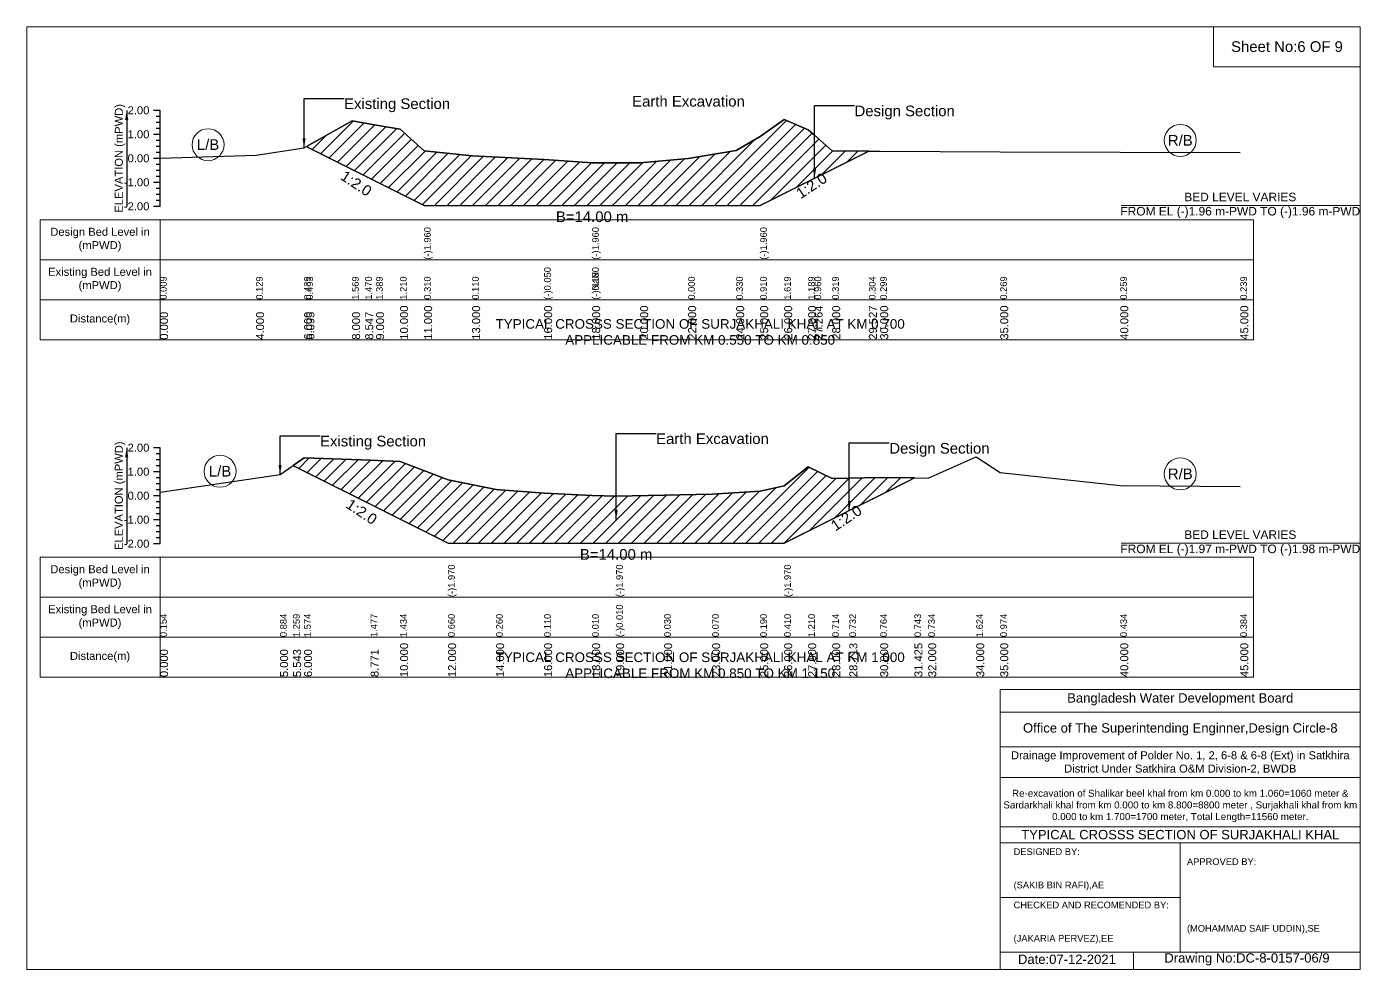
# Model space of a CAD drawing. Header units: inches. Extents: x 93000 to 506000, y -4242 to 0.
# Drawn here: x 470000 to 476000, y -4242 to 0 of the extents above; entities that cross this region are included whole.
import ezdxf

# ---------------------------------------------------------------- set-up
doc = ezdxf.new("R2010")
doc.units = ezdxf.units.IN
doc.header["$LTSCALE"] = 7
doc.header["$MEASUREMENT"] = 0
doc.linetypes.add('DASHED', pattern=[0.75, 0.5, -0.25])
for name, color, linetype, lineweight in [('Cross section Data Border', 7, 'Continuous', 9), ('Cross Section Labels', 7, 'Continuous', 9), ('Design_Bed_Level for Xsection', 7, 'DASHED', 25), ('Existing_Bed_Level for Xsection', 7, 'Continuous', 25), ('Long Section Labels', 7, 'Continuous', 9)]:
    doc.layers.add(name, color=color, linetype=linetype, lineweight=lineweight)
doc.styles.get("Standard").update_dxf_attribs({"font": 'arial.ttf'})
doc.dimstyles.get("Standard").update_dxf_attribs({"dimtxt": 0.18, "dimasz": 0.18, "dimexe": 0.18, "dimexo": 0.0625, "dimgap": 0.09, "dimtad": 0, "dimtih": 1, "dimtoh": 1, "dimdec": 4, "dimzin": 0, "dimdsep": 46, "dimtxsty": 'Standard', "dimcen": 0.09, "dimadec": 0, "dimazin": 0, "dimtfac": 1, "dimtdec": 4, "dimtofl": 0, "dimtmove": 0, "dimatfit": 3, "dimfxl": 1, "dimtolj": 1, "dimtzin": 0, "dimarcsym": 0})

msp = doc.modelspace()

# ---------------------------------------------------------------- hatches: boundary and pattern name
at = {"layer": 'Existing_Bed_Level for Xsection'}
h = msp.add_hatch(dxfattribs=at)
h.set_pattern_fill('ANSI31', color=256, scale=324, style=0)
h.paths.add_polyline_path([(471258.2, -539.4), (471464, -642.2), (471523.1, -671.8), (471572, -696.2), (471680, -750.2), (471788, -804.2), (472004, -804.2), (472328, -804.2), (472544, -804.2), (472760, -804.2), (472976, -804.2), (473192, -804.2), (473300, -804.2), (473408, -750.2), (473516, -696.2), (473544.5, -682), (473624, -642.2), (473789, -559.8), (473624, -558.1), (473544.5, -488.9), (473516, -464.1), (473408, -417.7), (473300, -494.3), (473192, -556.9), (472976, -592.6), (472760, -612), (472544, -612), (472328, -598), (472004, -580.7), (471788, -559.1), (471680, -461.9), (471572, -442.5), (471523.1, -433.7), (471464, -423.1)])
h = msp.add_hatch(dxfattribs=at)
h.set_pattern_fill('ANSI31', color=256, scale=324, style=0)
h.paths.add_polyline_path([(471198.6, -1975), (471248, -1999.7), (471547.3, -2149.3), (471680, -2215.7), (471896, -2323.7), (472112, -2323.7), (472328, -2323.7), (472544, -2323.7), (472652, -2323.7), (472868, -2323.7), (473084, -2323.7), (473300, -2323.7), (473408, -2323.7), (473516, -2269.7), (473624, -2215.7), (473701, -2177.2), (473840, -2107.7), (473993.9, -2030.7), (473840, -2028.4), (473701, -2031.9), (473624, -2033.8), (473516, -1980.2), (473408, -2066.6), (473300, -2090.4), (473084, -2103.4), (472868, -2107.7), (472652, -2112), (472544, -2109.8), (472328, -2099), (472112, -2082.8), (471896, -2039.6), (471680, -1956), (471547.3, -1951.4), (471248, -1940.9)])

# ---------------------------------------------------------------- linework, layer by layer
at = {"layer": 'Cross section Data Border'}
for points in [[(470000, 0), (476000, 0), (476000, -4242), (470000, -4242)], [(475340, 0), (476000, 0), (476000, -180), (475340, -180)], [(470060, -868.6), (475520, -868.6), (475520, -1408.6), (470060, -1408.6)], [(470060, -2386.9), (475520, -2386.9), (475520, -2926.9), (470060, -2926.9)]]:
    msp.add_lwpolyline(points, close=True, dxfattribs=at)
for points in [[(470600, -868.6), (470600, -1408.6)], [(470060, -1048.6), (475520, -1048.6)], [(470060, -1228.6), (475520, -1228.6)], [(470600, -2386.9), (470600, -2926.9)], [(470060, -2566.9), (475520, -2566.9)], [(470060, -2746.9), (475520, -2746.9)], [(474380, -4242), (474380, -2982), (476000, -2982)], [(474380, -3084), (476000, -3084)], [(474380, -3240), (476000, -3240)], [(474380, -3378), (476000, -3378)], [(474380, -3600), (476000, -3600)], [(474380, -3672), (476000, -3672)], [(475190, -3672), (475190, -4164)], [(474380, -3918), (475190, -3918)], [(474380, -4164), (476000, -4164)], [(474980, -4164), (474980, -4242)]]:
    msp.add_lwpolyline(points, dxfattribs=at)
at = {"layer": 'Cross Section Labels'}
for points in [[(474924.2, -804.2), (475995.8, -804.2)], [(474924.2, -2323.7), (475995.8, -2323.7)]]:
    msp.add_lwpolyline(points, dxfattribs=at)
for centre in [(470816, -531.1), (475190, -511.7), (470870, -2000.9), (475190, -2012.7)]:
    msp.add_circle(centre, 72, dxfattribs=at)
at = {"layer": 'Design_Bed_Level for Xsection'}
for points in [[(471258.2, -539.4), (471523.1, -671.8), (471788, -804.2), (472544, -804.2), (473300, -804.2), (473544.5, -682), (473789, -559.8)], [(471198.6, -1975), (471547.3, -2149.3), (471896, -2323.7), (472652, -2323.7), (473408, -2323.7), (473701, -2177.2), (473993.9, -2030.7)]]:
    msp.add_lwpolyline(points, dxfattribs=at)
at = {"layer": 'Existing_Bed_Level for Xsection'}
for points in [[(470600, -376.6), (470570, -376.6)], [(470600, -403.6), (470582, -403.6)], [(470600, -808.6), (470600, -700.6), (470600, -592.6), (470600, -484.6), (470600, -376.6)], [(470600, -591.6), (471032, -578.6), (471248, -545.1), (471258.2, -539.4), (471464, -423.1), (471523.1, -433.7), (471572, -442.5), (471680, -461.9), (471788, -559.1), (471788, -559.1), (472004, -580.7), (472328, -598), (472544, -612), (472544, -612), (472760, -612), (472976, -592.6), (473192, -556.9), (473300, -494.3), (473300, -494.3), (473408, -417.7), (473516, -464.1), (473544.5, -488.9), (473624, -558.1), (473789, -559.8), (473840, -560.3), (474380, -563.5), (474920, -564.6), (475460, -566.7)], [(470600, -430.6), (470582, -430.6)], [(470600, -457.6), (470582, -457.6)], [(470600, -484.6), (470570, -484.6)], [(470600, -511.6), (470582, -511.6)], [(470600, -538.6), (470582, -538.6)], [(470600, -592.6), (470570, -592.6)], [(470600, -565.6), (470582, -565.6)], [(470600, -619.6), (470582, -619.6)], [(470600, -646.6), (470582, -646.6)], [(470600, -700.6), (470570, -700.6)], [(470600, -673.6), (470582, -673.6)], [(470600, -727.6), (470582, -727.6)], [(470600, -754.6), (470582, -754.6)], [(470600, -808.6), (470570, -808.6)], [(470600, -781.6), (470582, -781.6)], [(470600, -1894.9), (470570, -1894.9)], [(470600, -2326.9), (470600, -2218.9), (470600, -2110.9), (470600, -2002.9), (470600, -1894.9)], [(470600, -1921.9), (470582, -1921.9)], [(470600, -1948.9), (470582, -1948.9)], [(470600, -1975.9), (470582, -1975.9)], [(470600, -2094.3), (471140, -2015.4), (471198.6, -1975), (471248, -1940.9), (471547.3, -1951.4), (471680, -1956), (471896, -2039.6), (471896, -2039.6), (472112, -2082.8), (472328, -2099), (472544, -2109.8), (472652, -2112), (472652, -2112), (472868, -2107.7), (473084, -2103.4), (473300, -2090.4), (473408, -2066.6), (473408, -2066.6), (473516, -1980.2), (473624, -2033.8), (473701, -2031.9), (473840, -2028.4), (473993.9, -2030.7), (474056, -2031.6), (474272, -1935.5), (474380, -2005.7), (474920, -2064), (475460, -2069.4)], [(470600, -2002.9), (470570, -2002.9)], [(470600, -2029.9), (470582, -2029.9)], [(470600, -2056.9), (470582, -2056.9)], [(470600, -2083.9), (470582, -2083.9)], [(470600, -2110.9), (470570, -2110.9)], [(470600, -2137.9), (470582, -2137.9)], [(470600, -2218.9), (470570, -2218.9)], [(470600, -2164.9), (470582, -2164.9)], [(470600, -2191.9), (470582, -2191.9)], [(470600, -2245.9), (470582, -2245.9)], [(470600, -2272.9), (470582, -2272.9)], [(470600, -2326.9), (470570, -2326.9)], [(470600, -2299.9), (470582, -2299.9)]]:
    msp.add_lwpolyline(points, dxfattribs=at)
for points in [[(471258.2, -539.4), (471464, -642.2), (471523.1, -671.8), (471572, -696.2), (471680, -750.2), (471788, -804.2), (471788, -804.2), (472004, -804.2), (472328, -804.2), (472544, -804.2), (472544, -804.2), (472760, -804.2), (472976, -804.2), (473192, -804.2), (473300, -804.2), (473300, -804.2), (473408, -750.2), (473516, -696.2), (473544.5, -682), (473624, -642.2), (473789, -559.8), (473789, -559.8), (473789, -559.8), (473624, -558.1), (473544.5, -488.9), (473516, -464.1), (473408, -417.7), (473300, -494.3), (473300, -494.3), (473192, -556.9), (472976, -592.6), (472760, -612), (472544, -612), (472544, -612), (472328, -598), (472004, -580.7), (471788, -559.1), (471788, -559.1), (471680, -461.9), (471572, -442.5), (471523.1, -433.7), (471464, -423.1)], [(471198.6, -1975), (471248, -1999.7), (471547.3, -2149.3), (471680, -2215.7), (471896, -2323.7), (471896, -2323.7), (472112, -2323.7), (472328, -2323.7), (472544, -2323.7), (472652, -2323.7), (472652, -2323.7), (472868, -2323.7), (473084, -2323.7), (473300, -2323.7), (473408, -2323.7), (473408, -2323.7), (473516, -2269.7), (473624, -2215.7), (473701, -2177.2), (473840, -2107.7), (473993.9, -2030.7), (473840, -2028.4), (473701, -2031.9), (473624, -2033.8), (473516, -1980.2), (473408, -2066.6), (473408, -2066.6), (473300, -2090.4), (473084, -2103.4), (472868, -2107.7), (472652, -2112), (472652, -2112), (472544, -2109.8), (472328, -2099), (472112, -2082.8), (471896, -2039.6), (471896, -2039.6), (471680, -1956), (471547.3, -1951.4), (471248, -1940.9)]]:
    msp.add_lwpolyline(points, close=True, dxfattribs=at)

# ---------------------------------------------------------------- texts
at = {"layer": 'Cross section Data Border', "attachment_point": 5}
for s, insert, char_height in [('Sheet No:6 OF 9', (475670, -90), 48), ('Bangladesh Water Development Board', (475190, -3027), 42), ('Office of The Superintending Enginner,Design Circle-8', (475190, -3162), 42)]:
    msp.add_mtext(s, dxfattribs=dict(at, insert=insert, char_height=char_height))
at = {"layer": 'Cross section Data Border'}
for s, insert, char_height, width, attachment_point in [('Design Bed Level in (mPWD)', (470330, -958.6), 36, 480, 5), ('Existing Bed Level in (mPWD)', (470330, -1138.6), 36, 480, 5), ('Distance(m)', (470330, -1318.6), 36, 480, 5), ('Design Bed Level in (mPWD)', (470330, -2476.9), 36, 480, 5), ('Existing Bed Level in (mPWD)', (470330, -2656.9), 36, 480, 5), ('Distance(m)', (470330, -2836.9), 36, 480, 5), ('Drainage Improvement of Polder No. 1, 2, 6-8 & 6-8 (Ext) in Satkhira District Under Satkhira O&M Division-2, BWDB', (475190, -3312), 36, 1680, 5), ('Re-excavation of Shalikar beel khal from km 0.000 to km 1.060=1060 meter & Sardarkhali khal from km 0.000 to km 8.800=8800 meter , Surjakhali khal from km 0.000 to km 1.700=1700 meter, Total Length=11560 meter.', (475190, -3507), 31.4683, 1620, 5), ('TYPICAL CROSSS SECTION OF SURJAKHALI KHAL', (475190, -3636), 42, 1680, 5), ('DESIGNED BY:^J^J^J(SAKIB BIN RAFI),AE', (474440, -3792), 30, 840, 4), ('APPROVED BY:^J^J^J^J^J^J(MOHAMMAD SAIF UDDIN),SE', (475220, -3912), 30, 840, 4), ('CHECKED AND RECOMENDED BY:^J^J^J(JAKARIA PERVEZ),EE', (474440, -4032), 30, 840, 4), ('Date:07-12-2021', (474680, -4197), 42, 840, 5), ('Drawing No:DC-8-0157-06/9', (475490, -4197), 42, 1320, 5)]:
    msp.add_mtext(s, dxfattribs=dict(at, insert=insert, char_height=char_height, width=width, attachment_point=attachment_point))
at = {"layer": 'Cross Section Labels'}
for s, insert, char_height, attachment_point in [('Existing Section', (471428, -322.6), 48, 1), ('Earth Excavation', (472724, -311.8), 48, 1), ('Design Section', (473724.5, -355), 48, 1), ('L/B', (470816, -531.1), 48, 5), ('R/B', (475190, -511.7), 48, 5), ('BED LEVEL VARIES ^JFROM EL (-)1.96 m-PWD TO (-)1.96 m-PWD', (475460, -804.2), 38.4, 5), ('B=14.00 m', (472544, -831.2), 48, 2), ('TYPICAL CROSSS SECTION OF SURJAKHALI KHAL AT KM 0.700^JAPPLICABLE FROM KM 0.550 TO KM 0.850', (473030, -1374), 43.2, 5), ('Existing Section', (471320, -1840.9), 48, 1), ('Earth Excavation', (472832, -1830.1), 48, 1), ('Design Section', (473881, -1873.3), 48, 1), ('L/B', (470870, -2000.9), 48, 5), ('R/B', (475190, -2012.7), 48, 5), ('BED LEVEL VARIES ^JFROM EL (-)1.97 m-PWD TO (-)1.98 m-PWD', (475460, -2323.7), 38.4, 5), ('B=14.00 m', (472652, -2350.7), 48, 2), ('TYPICAL CROSSS SECTION OF SURJAKHALI KHAL AT KM 1.000^JAPPLICABLE FROM KM 0.850 TO KM 1.150', (473030, -2874), 43.2, 5)]:
    msp.add_mtext(s, dxfattribs=dict(at, insert=insert, char_height=char_height, attachment_point=attachment_point))
at = {"layer": 'Cross Section Labels', "char_height": 48, "attachment_point": 2}
for insert, rotation in [((471496.1, -685.3), 326.30993), ((473517.5, -695.5), 33.69007), ((471520.3, -2162.8), 326.30993), ((473674, -2190.7), 33.69007)]:
    msp.add_mtext('1:2.0', dxfattribs=dict(at, insert=insert, rotation=rotation))
at = {"layer": 'Existing_Bed_Level for Xsection', "char_height": 36, "attachment_point": 5, "rotation": 90}
for insert in [(470420, -592.6), (470420, -2110.9)]:
    msp.add_mtext('ELEVATION (mPWD)', dxfattribs=dict(at, insert=insert))
at = {"layer": 'Existing_Bed_Level for Xsection', "char_height": 36, "attachment_point": 6}
for s, insert in [('2.00', (470552, -376.6)), ('1.00', (470552, -484.6)), ('0.00', (470552, -592.6)), ('-1.00', (470552, -700.6)), ('-2.00', (470552, -808.6)), ('2.00', (470552, -1894.9)), ('1.00', (470552, -2002.9)), ('0.00', (470552, -2110.9)), ('-1.00', (470552, -2218.9)), ('-2.00', (470552, -2326.9))]:
    msp.add_mtext(s, dxfattribs=dict(at, insert=insert))
at = {"layer": 'Long Section Labels', "attachment_point": 1, "rotation": 90}
for s, insert, char_height in [('(-)1.960', (471788, -1048.6), 30), ('(-)1.960', (472544, -1048.6), 30), ('(-)1.960', (473300, -1048.6), 30), ('0.009', (470600, -1228.6), 30), ('0.129', (471032, -1228.6), 30), ('0.439', (471248, -1228.6), 30), ('0.493', (471258.2, -1228.6), 30), ('1.569', (471464, -1228.6), 30), ('1.470', (471523.1, -1228.6), 30), ('1.389', (471572, -1228.6), 30), ('1.210', (471680, -1228.6), 30), ('0.310', (471788, -1228.6), 30), ('0.310', (471788, -1228.6), 30), ('0.310', (471788, -1228.6), 30), ('0.110', (472004, -1228.6), 30), ('(-)0.050', (472328, -1228.6), 30), ('(-)0.180', (472544, -1228.6), 30), ('(-)0.180', (472544, -1228.6), 30), ('(-)0.180', (472544, -1228.6), 30), ('(-)NaN', (472544, -1228.6), 30), ('(-)NaN', (472544, -1228.6), 30), ('0.000', (472976, -1228.6), 30), ('0.330', (473192, -1228.6), 30), ('0.910', (473300, -1228.6), 30), ('0.910', (473300, -1228.6), 30), ('1.619', (473408, -1228.6), 30), ('1.189', (473516, -1228.6), 30), ('0.960', (473544.5, -1228.6), 30), ('0.319', (473624, -1228.6), 30), ('0.304', (473789, -1228.6), 30), ('0.299', (473840, -1228.6), 30), ('0.269', (474380, -1228.6), 30), ('0.259', (474920, -1228.6), 30), ('0.239', (475460, -1228.6), 30), ('10.000', (471680, -1408.6), 36), ('11.000', (471788, -1408.6), 36), ('11.000', (471788, -1408.6), 36), ('11.000', (471788, -1408.6), 36), ('13.000', (472004, -1408.6), 36), ('16.000', (472328, -1408.6), 36), ('18.000', (472544, -1408.6), 36), ('18.000', (472544, -1408.6), 36), ('18.000', (472544, -1408.6), 36), ('20.000', (472760, -1408.6), 36), ('22.000', (472976, -1408.6), 36), ('24.000', (473192, -1408.6), 36), ('25.000', (473300, -1408.6), 36), ('25.000', (473300, -1408.6), 36), ('25.000', (473300, -1408.6), 36), ('26.000', (473408, -1408.6), 36), ('27.000', (473516, -1408.6), 36), ('27.264', (473544.5, -1408.6), 36), ('28.000', (473624, -1408.6), 36), ('29.527', (473789, -1408.6), 36), ('30.000', (473840, -1408.6), 36), ('35.000', (474380, -1408.6), 36), ('40.000', (474920, -1408.6), 36), ('45.000', (475460, -1408.6), 36), ('0.000', (470600, -1408.6), 36), ('4.000', (471032, -1408.6), 36), ('6.000', (471248, -1408.6), 36), ('6.095', (471258.2, -1408.6), 36), ('8.000', (471464, -1408.6), 36), ('8.547', (471523.1, -1408.6), 36), ('9.000', (471572, -1408.6), 36), ('(-)1.970', (471896, -2566.9), 30), ('(-)1.970', (472652, -2566.9), 30), ('(-)1.970', (473408, -2566.9), 30), ('(-)0.010', (472652, -2746.9), 30), ('(-)0.010', (472652, -2746.9), 30), ('(-)0.010', (472652, -2746.9), 30), ('0.154', (470600, -2746.9), 30), ('0.884', (471140, -2746.9), 30), ('1.259', (471198.6, -2746.9), 30), ('1.574', (471248, -2746.9), 30), ('1.477', (471547.3, -2746.9), 30), ('1.434', (471680, -2746.9), 30), ('0.660', (471896, -2746.9), 30), ('0.660', (471896, -2746.9), 30), ('0.660', (471896, -2746.9), 30), ('0.260', (472112, -2746.9), 30), ('0.110', (472328, -2746.9), 30), ('0.010', (472544, -2746.9), 30), ('0.030', (472868, -2746.9), 30), ('0.070', (473084, -2746.9), 30), ('0.190', (473300, -2746.9), 30), ('0.410', (473408, -2746.9), 30), ('0.410', (473408, -2746.9), 30), ('0.410', (473408, -2746.9), 30), ('1.210', (473516, -2746.9), 30), ('0.714', (473624, -2746.9), 30), ('0.732', (473701, -2746.9), 30), ('0.764', (473840, -2746.9), 30), ('0.743', (473993.9, -2746.9), 30), ('0.734', (474056, -2746.9), 30), ('1.624', (474272, -2746.9), 30), ('0.974', (474380, -2746.9), 30), ('0.434', (474920, -2746.9), 30), ('0.384', (475460, -2746.9), 30), ('0.000', (470600, -2926.9), 36), ('5.000', (471140, -2926.9), 36), ('5.543', (471198.6, -2926.9), 36), ('6.000', (471248, -2926.9), 36), ('8.771', (471547.3, -2926.9), 36), ('10.000', (471680, -2926.9), 36), ('12.000', (471896, -2926.9), 36), ('12.000', (471896, -2926.9), 36), ('12.000', (471896, -2926.9), 36), ('14.000', (472112, -2926.9), 36), ('16.000', (472328, -2926.9), 36), ('18.000', (472544, -2926.9), 36), ('19.000', (472652, -2926.9), 36), ('19.000', (472652, -2926.9), 36), ('19.000', (472652, -2926.9), 36), ('21.000', (472868, -2926.9), 36), ('23.000', (473084, -2926.9), 36), ('25.000', (473300, -2926.9), 36), ('26.000', (473408, -2926.9), 36), ('26.000', (473408, -2926.9), 36), ('26.000', (473408, -2926.9), 36), ('27.000', (473516, -2926.9), 36), ('28.000', (473624, -2926.9), 36), ('28.713', (473701, -2926.9), 36), ('30.000', (473840, -2926.9), 36), ('31.425', (473993.9, -2926.9), 36), ('32.000', (474056, -2926.9), 36), ('34.000', (474272, -2926.9), 36), ('35.000', (474380, -2926.9), 36), ('40.000', (474920, -2926.9), 36), ('45.000', (475460, -2926.9), 36)]:
    msp.add_mtext(s, dxfattribs=dict(at, insert=insert, char_height=char_height))

# ---------------------------------------------------------------- leaders
at = {"layer": 'Cross Section Labels', "annotation_type": 0, "has_hookline": 1, "hookline_direction": 0}
for points, text_width in [([(471248, -545.1), (471248, -322.6), (471427.9, -322.6)], 467.2), ([(473544.5, -682), (473544.5, -355), (473724.4, -355)], 441.2), ([(471140, -2015.4), (471140, -1840.9), (471319.9, -1840.9)], 467.2), ([(472652, -2217.8), (472652, -1830.1), (472831.9, -1830.1)], 497), ([(473701, -2177.2), (473701, -1873.3), (473880.9, -1873.3)], 441.2)]:
    msp.add_leader(points, dimstyle='Standard', override={"dimasz": 43.2}, dxfattribs=dict(at, text_width=text_width))
at = {"layer": 'Existing_Bed_Level for Xsection'}
for points in [[(470450, -376.6), (470450, -808.6)], [(470450, -1894.9), (470450, -2326.9)]]:
    msp.add_leader(points, dimstyle='Standard', override={"dimasz": 43.2}, dxfattribs=at)

doc.saveas('drawing.dxf')
